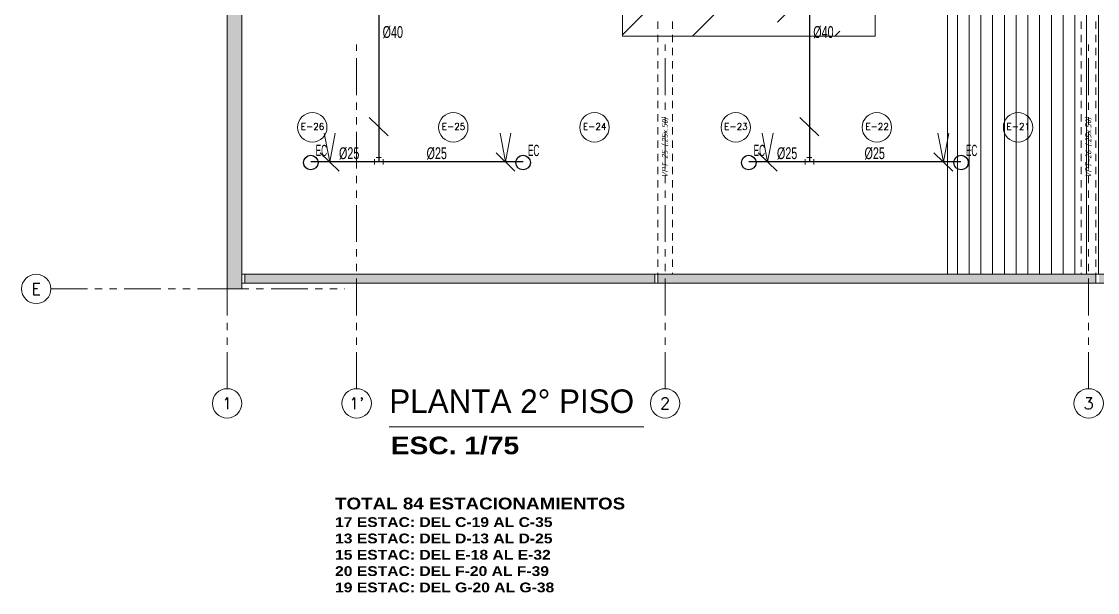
# Model space of a CAD drawing. Header units: millimetres. Extents: x 2085 to 2829, y 1347 to 1643.
# Drawn here: x 2109.65 to 2127.97, y 1437.67 to 1447.39 of the extents above; entities that cross this region are included whole.
import ezdxf
from ezdxf.enums import TextEntityAlignment as Align

# ---------------------------------------------------------------- set-up
doc = ezdxf.new("R2010")
doc.units = ezdxf.units.MM
for name, pattern in [('HIDDEN', [0.375, 0.25, -0.125]), ('HIDDEN2', [0.1875, 0.125, -0.0625]), ('PHANTOM', [2.5, 1.25, -0.25, 0.25, -0.25, 0.25, -0.25]), ('PHANTOM2', [1.25, 0.625, -0.125, 0.125, -0.125, 0.125, -0.125])]:
    doc.linetypes.add(name, pattern=pattern)
doc.layers.get('0').update_dxf_attribs({"color": 251, "lineweight": 9})
for name, color, linetype, lineweight in [('000 SOS 911 - ACCESORIOS ACI', 3, 'Continuous', 20), ('000 SOS 911 ACCESORIOS', 3, 'Continuous', 20), ('000 SOS 911 ROCIADORES', 5, 'Continuous', 25), ('000 SOS 911 TEXTOS ACI', 7, 'Continuous', 9), ('000 SOS 911 TUBERIA ACI', 3, 'Continuous', 25), ('A-EJES', 251, 'PHANTOM', 9), ('A-ESTRUCTURA-HATCH', 251, 'Continuous', 13), ('A-ESTRUCTURA-PLACAS', 251, 'Continuous', 13), ('A-ESTRUCTURA-VIGAS', 251, 'HIDDEN2', 13), ('A-HATCH', 251, 'Continuous', 9), ('A-LINEAS', 251, 'Continuous', 9), ('A-MUROS', 251, 'Continuous', 9), ('A-NUMERO ESTAC', 251, 'Continuous', 13), ('A-TEXTO-AMBIENTES', 251, 'Continuous', 9), ('A-TEXTO-INDICACIONES', 251, 'Continuous', 13), ('A-TEXTO-TITULOS', 251, 'Continuous', 9), ('Layer1', 1, 'Continuous', 9), ('relleno', 251, 'Continuous', 9)]:
    doc.layers.add(name, color=color, linetype=linetype, lineweight=lineweight)
doc.layers.add('A_50_Vigas Chata', color=251, linetype='HIDDEN', lineweight=13, plot=False)
doc.styles.add('APPIA -TEXTOS-GENERALES', font='isocp.shx', dxfattribs={"oblique": 15})
doc.styles.add('PIPE', font='ARIALN.TTF', dxfattribs={"width": 0.8})
doc.styles.add('R160-75', font='ariblk.ttf', dxfattribs={"height": 0.6})
doc.styles.add('R175-75', font='GOTHIC.TTF', dxfattribs={"height": 0.4})
doc.styles.add('ROMANS', font='romans.shx', dxfattribs={"width": 0.8})

# ---------------------------------------------------------------- blocks, each defined once
blk = doc.blocks.new('002')
at = {"layer": '000 SOS 911 ROCIADORES'}
blk.add_circle((2884.506, 1470.177, 0), 0.0952, dxfattribs=at)
at = {"layer": '000 SOS 911 ROCIADORES', "color": 5, "style": 'PIPE', "width": 0.641273}
blk.add_text('EC', height=0.1469, dxfattribs=at).set_placement((2884.569, 1470.262, 0), (2884.719, 1470.262, 0), align=Align.FIT)
blk = doc.blocks.new('003')
at = {"layer": '000 SOS 911 ROCIADORES', "xscale": 1.3, "yscale": 1.3, "zscale": 1.3}
blk.add_blockref('002', (-841.839, -416.766, 0), dxfattribs=at)
blk = doc.blocks.new('007')
at = {"layer": '000 SOS 911 - ACCESORIOS ACI'}
for q in [(26830.838, -4054.765, 0), (26831.022, -4054.765, 0)]:
    blk.add_line((26830.93, -4055.252, 0), q, dxfattribs=at)
blk = doc.blocks.new('ACCS.ELBOW.90')
at = {"layer": '000 SOS 911 - ACCESORIOS ACI', "color": 100}
for p, q in [((0.098, 0.168), (-0.098, 0.168)), ((0.168, -0.098), (0.168, 0.098))]:
    blk.add_line(p, q, dxfattribs=at)
at = {"layer": '000 SOS 911 - ACCESORIOS ACI', "color": 9}
for p in [(0, 0.168), (0.168, 0)]:
    blk.add_line(p, (0, 0), dxfattribs=at)
blk = doc.blocks.new('EST P2')
at = {"layer": 'A-ESTRUCTURA-HATCH'}
h = blk.add_hatch(color=256, dxfattribs=at)
h.dxf.hatch_style = 1
h.paths.add_polyline_path([(-19.425, 5.95), (-23.374, 5.95), (-23.374, 5), (-25.49, 5), (-25.49, 4.85), (-23.224, 4.85), (-23.224, 5.75), (-19.575, 5.75), (-19.575, 4.85), (-18.03, 4.85), (-18.03, 5), (-19.425, 5)])
h.paths.add_polyline_path([(-25.54, 5), (-32.4, 5), (-32.4, 4.85), (-25.54, 4.85)])
h.paths.add_polyline_path([(-32.45, 5), (-39.91, 5), (-39.91, 4.85), (-32.45, 4.85)])
h.paths.add_polyline_path([(-39.96, 5), (-44.735, 5), (-44.735, 4.85), (-39.96, 4.85)])
h.paths.add_polyline_path([(-44.785, 5.05), (-45.035, 5.05), (-45.035, 0.15), (-47.24, 0.15), (-47.24, -0.15), (-44.785, -0.15)])
h.paths.add_polyline_path([(-46.99, -0.2), (-47.24, -0.2), (-47.24, -6.1), (-46.99, -6.1)])
h.paths.add_polyline_path([(-46.99, -6.15), (-47.24, -6.15), (-47.24, -11.4), (-46.99, -11.4)])
h.paths.add_polyline_path([(-39.96, -11.15), (-46.94, -11.15), (-46.94, -11.3), (-39.96, -11.3)])
h.paths.add_polyline_path([(-32.45, -11.15), (-39.91, -11.15), (-39.91, -11.3), (-32.45, -11.3)])
h.paths.add_polyline_path([(-25.54, -11.15), (-32.4, -11.15), (-32.4, -11.3), (-25.54, -11.3)])
h.paths.add_polyline_path([(-18.03, -11.15), (-25.49, -11.15), (-25.49, -11.3), (-18.03, -11.3)])
h.paths.add_polyline_path([(-11.12, -11.15), (-17.98, -11.15), (-17.98, -11.3), (-11.12, -11.3)])
h.paths.add_polyline_path([(-3.61, -11.15), (-11.07, -11.15), (-11.07, -11.3), (-3.61, -11.3)])
h.paths.add_polyline_path([(3.6, -11.15), (-3.56, -11.15), (-3.56, -11.3), (3.6, -11.3)])
h.paths.add_polyline_path([(12.2, -11.15), (3.65, -11.15), (3.65, -11.3), (12.2, -11.3)])
h.paths.add_polyline_path([(18.02, -11.15), (12.25, -11.15), (12.25, -11.3), (18.02, -11.3)])
h.paths.add_polyline_path([(23.02, -11.15), (18.07, -11.15), (18.07, -11.3), (23.02, -11.3)])
h.paths.add_polyline_path([(30.23, -11.15), (23.07, -11.15), (23.07, -11.3), (30.23, -11.3)])
h.paths.add_polyline_path([(35.53, -11.15), (30.28, -11.15), (30.28, -11.3), (35.53, -11.3)])
h.paths.add_polyline_path([(43.04, -11.15), (35.58, -11.15), (35.58, -11.3), (43.04, -11.3)])
h.paths.add_polyline_path([(49.95, -11.15), (43.09, -11.15), (43.09, -11.3), (49.95, -11.3)])
h.paths.add_polyline_path([(57.46, -11.15), (50, -11.15), (50, -11.3), (57.46, -11.3)])
h.paths.add_polyline_path([(64.37, -11.15), (57.51, -11.15), (57.51, -11.3), (64.37, -11.3)])
h.paths.add_polyline_path([(71.88, -11.15), (64.42, -11.15), (64.42, -11.3), (71.88, -11.3)])
h.paths.add_polyline_path([(59.801, -0.15), (60.001, -0.15, -0.616916), (65.272, 2.496), (65.272, -0.15), (65.422, -0.15), (65.422, 2.378, -0.221665), (66.601, -0.15), (66.801, -0.15, 0.99999)], flags=0)
h.paths.add_polyline_path([(72.801, -0.15), (73.001, -0.15, 1), (53.601, -0.15), (53.801, -0.15, -1)])
h.paths.add_polyline_path([(53.376, 5), (51.865, 5), (51.865, 4.85), (53.376, 4.85)])
h.paths.add_polyline_path([(51.865, 5), (47.915, 5), (47.915, -0.15), (50.25, -0.15), (50.25, 0), (48.065, 0), (48.065, 2.05), (50.015, 2.05), (50.015, 2.2), (48.065, 2.2), (48.065, 4.85), (51.715, 4.85), (51.715, 1.9), (51.865, 1.9), (51.865, 4.85), (51.865, 4.85)])
h.paths.add_polyline_path([(47.865, 5), (43.09, 5), (43.09, 4.85), (47.865, 4.85)])
h.paths.add_polyline_path([(43.04, 5), (35.58, 5), (35.58, 4.85), (43.04, 4.85)])
h.paths.add_polyline_path([(32.726, 5.95), (28.776, 5.95), (28.776, 5), (23.07, 5), (23.07, 4.85), (28.926, 4.85), (28.926, 5.75), (32.576, 5.75), (32.576, 4.85), (35.53, 4.85), (35.53, 5), (32.726, 5)])
h.paths.add_polyline_path([(23.02, 5), (18.07, 5), (18.07, 4.85), (23.02, 4.85)])
h.paths.add_polyline_path([(18.02, 5), (12.25, 5), (12.25, 4.85), (18.02, 4.85)])
h.paths.add_polyline_path([(12.2, 5), (5.876, 5), (5.876, 4.85), (12.2, 4.85)])
h.paths.add_polyline_path([(3.775, 5), (-3.56, 5), (-3.56, 4.85), (-0.175, 4.85), (-0.175, -0.151), (1.925, -0.151), (1.925, 0), (-0.025, 0), (-0.025, 2.05), (3.775, 2.05), (3.775, 2.2), (-0.025, 2.2), (-0.025, 4.85), (3.625, 4.85), (3.625, 3.2), (3.775, 3.2)])
h.paths.add_polyline_path([(-3.61, 5), (-11.07, 5), (-11.07, 4.85), (-3.61, 4.85)])
h.paths.add_polyline_path([(-11.12, 5), (-17.98, 5), (-17.98, 4.85), (-11.12, 4.85)])
at = {"layer": 'A-ESTRUCTURA-PLACAS'}
for points in [[(-46.99, -11.4), (-47.24, -11.4), (-47.24, -6.15), (-46.99, -6.15)], [(-39.96, -11.3), (-46.94, -11.3), (-46.94, -11.15), (-39.96, -11.15)], [(-32.45, -11.3), (-39.91, -11.3), (-39.91, -11.15), (-32.45, -11.15)]]:
    blk.add_lwpolyline(points, close=True, dxfattribs=at)
at = {"layer": 'A-ESTRUCTURA-VIGAS'}
for points in [[(-39.91, -6.85), (-39.91, -11.15)], [(-39.66, -6.85), (-39.66, -11.15)], [(-32.7, -6.85), (-32.7, -11.15)], [(-32.45, -6.85), (-32.45, -11.15)]]:
    blk.add_lwpolyline(points, dxfattribs=at)
at = {"layer": 'A_50_Vigas Chata', "char_height": 0.1, "attachment_point": 5, "rotation": 90, "style": 'APPIA -TEXTOS-GENERALES'}
for s, insert in [('VPT-25 (.25x.50)', (-39.785, -9)), ('VPT-26 (.25x.50)', (-32.575, -9))]:
    blk.add_mtext(s, dxfattribs=dict(at, insert=insert))
blk = doc.blocks.new('EJES 1P')
at = {"layer": 'A-EJES', "linetype": 'PHANTOM2'}
for points in [[(-2.231, -18.151), (-2.231, -12.292)], [(-0.026, -18.151), (-0.026, -12.292)], [(5.224, -18.151), (5.224, -12.292)], [(12.434, -18.151), (12.434, -12.292)], [(-5.234, -16.45), (-0.228, -16.45)]]:
    blk.add_lwpolyline(points, dxfattribs=at)
at = {"layer": 'A-EJES', "linetype": 'Continuous'}
for centre in [(-5.481, -16.45), (-2.231, -18.398), (-0.026, -18.398), (5.224, -18.398), (12.434, -18.398)]:
    blk.add_circle(centre, 0.25, dxfattribs=at)
at = {"layer": 'A-EJES', "linetype": 'Continuous', "style": 'ROMANS'}
for s, p in [('E', (-5.481, -16.45)), ('1', (-2.231, -18.398)), ("1'", (-0.026, -18.398)), ('2', (5.224, -18.398)), ('3', (12.434, -18.398))]:
    blk.add_text(s, height=0.2, dxfattribs=at).set_placement(p, align=Align.MIDDLE_CENTER)
blk = doc.blocks.new('EJE')
at = {"linetype": 'Continuous'}
blk.add_circle((0, 0), 0.5, dxfattribs=at)
at = {"layer": 'A-TEXTO-INDICACIONES', "style": 'ROMANS'}
blk.add_attdef('EJE', text='', height=0.22, rotation=0, dxfattribs=at).set_placement((0.007, 0.028), align=Align.MIDDLE_CENTER)

msp = doc.modelspace()

# ---------------------------------------------------------------- hatches: boundary and pattern name
at = {"layer": 'A-HATCH'}
h = msp.add_hatch(dxfattribs=at)
h.set_pattern_fill('_USER', color=256, scale=0.2, angle=90, pattern_type=0)
h.set_pattern_definition([(90, (2156.78018, 1451.08745), (-0.2, 1e-17), [])])
h.paths.add_polyline_path([(2125.41, 1459.088), (2125.41, 1443.088), (2156.53, 1443.088), (2156.53, 1459.088)])
at = {"layer": 'relleno'}
h = msp.add_hatch(dxfattribs=at)
h.set_pattern_fill('ANSI36', color=2, scale=0.27)
h.set_pattern_definition([(45, (28.9696, -3e-06), (0.45462547, 1.66696004), [2.143125, -0.428625, 0, -0.428625])])
h.paths.add_polyline_path([(2127.816, 1459.088), (2119.881, 1459.088), (2119.881, 1447.138), (2124.181, 1447.138), (2124.179, 1450.7), (2127.792, 1450.7)])

# ---------------------------------------------------------------- linework, layer by layer
at = {"layer": '000 SOS 911 - ACCESORIOS ACI'}
for p, q in [((2115.891, 1445.445), (2115.57, 1445.756)), ((2123.221, 1445.445), (2122.9, 1445.756)), ((2115.056, 1444.844), (2114.736, 1445.155)), ((2118.047, 1444.844), (2117.727, 1445.155)), ((2122.511, 1444.844), (2122.191, 1445.155)), ((2125.502, 1444.844), (2125.182, 1445.155))]:
    msp.add_line(p, q, dxfattribs=at)
at = {"layer": '000 SOS 911 TUBERIA ACI'}
for points in [[(2123.061, 1457.15), (2123.061, 1445)], [(2115.731, 1452.094), (2115.731, 1445)], [(2118.187, 1445), (2114.574, 1445)], [(2125.642, 1445), (2122.029, 1445)]]:
    msp.add_lwpolyline(points, dxfattribs=at)
at = {"layer": 'A-LINEAS'}
msp.add_lwpolyline([(2125.41, 1459.088), (2125.41, 1443.088), (2156.53, 1443.088), (2156.53, 1459.088)], close=True, dxfattribs=at)
at = {"layer": 'A-MUROS'}
for p, q in [((2113.15, 1442.838), (2113.15, 1454.388)), ((2113.4, 1443.088), (2113.4, 1454.088)), ((2232.266, 1443.088), (2113.4, 1443.088)), ((2113.4, 1442.938), (2232.266, 1442.938)), ((2113.4, 1442.938), (2113.4, 1442.838)), ((2113.4, 1442.838), (2113.15, 1442.838))]:
    msp.add_line(p, q, dxfattribs=at)
at = {"layer": 'A-TEXTO-TITULOS'}
msp.add_lwpolyline([(2115.91, 1440.488), (2120.246, 1440.488)], dxfattribs=at)
at = {"layer": 'Layer1', "color": 2}
msp.add_lwpolyline([(2119.881, 1459.088), (2127.816, 1459.088), (2127.792, 1450.7), (2124.179, 1450.7), (2124.181, 1447.138), (2119.881, 1447.138), (2119.881, 1459.088)], dxfattribs=at)

# ---------------------------------------------------------------- block references
for name, p in [('EJES 1P', (2115.381, 1459.288)), ('EST P2', (2160.39, 1454.238))]:
    msp.add_blockref(name, p)
at = {"layer": '000 SOS 911 - ACCESORIOS ACI'}
for p, xscale, yscale, zscale, rotation in [((2115.731, 1445), -0.4394526855468784, 0.4394526855468736, 0.4394526855468736, 359.9974143215402), ((2115.731, 1445), 0.4394526855468785, 0.4394526855468785, 0.4394526855468785, 0.002585678459824783), ((2123.061, 1445), -0.4394526855468784, 0.4394526855468736, 0.4394526855468736, 359.9974143215402), ((2123.061, 1445), 0.4394526855468785, 0.4394526855468785, 0.4394526855468785, 0.002585678459824783)]:
    msp.add_blockref('ACCS.ELBOW.90', p, dxfattribs=dict(at, xscale=xscale, yscale=yscale, zscale=zscale, rotation=rotation))
at = {"layer": '000 SOS 911 ACCESORIOS'}
for p in [(-24716.034, 5500.252, 0), (-24713.043, 5500.252, 0), (-24708.579, 5500.252, 0), (-24705.588, 5500.252, 0)]:
    msp.add_blockref('007', p, dxfattribs=at)
at = {"layer": '000 SOS 911 ROCIADORES'}
for p in [(-793.444, -49.476), (-789.831, -49.476), (-785.989, -49.476), (-782.376, -49.476)]:
    msp.add_blockref('003', p, dxfattribs=at)
at = {"layer": 'A-NUMERO ESTAC', "xscale": 0.5, "yscale": 0.5, "zscale": 0.5}
for p, values in [((2114.6, 1445.587), {'EJE': 'E-26'}), ((2117, 1445.587), {'EJE': 'E-25'}), ((2119.403, 1445.587), {'EJE': 'E-24'}), ((2121.808, 1445.587), {'EJE': 'E-23'}), ((2124.21, 1445.587), {'EJE': 'E-22'}), ((2126.613, 1445.587), {'EJE': 'E-21'})]:
    msp.add_blockref('EJE', p, dxfattribs=at).add_auto_attribs(values)

# ---------------------------------------------------------------- texts
at = {"layer": '000 SOS 911 TEXTOS ACI', "char_height": 0.2, "attachment_point": 1, "style": 'PIPE'}
for s, insert in [('%%C40', (2115.797, 1447.309, 0)), ('%%C40', (2123.127, 1447.309, 0)), ('%%C25', (2115.054, 1445.247, 0)), ('%%C25', (2116.545, 1445.247, 0)), ('%%C25', (2122.509, 1445.247, 0)), ('%%C25', (2124, 1445.247, 0))]:
    msp.add_mtext_dynamic_manual_height_columns(s, width=0.551, gutter_width=1.915, heights=[0.0124], dxfattribs=dict(at, insert=insert))
at = {"layer": 'A-TEXTO-AMBIENTES', "insert": (2114.987, 1439.286), "char_height": 0.2, "width": 10.72512, "attachment_point": 1, "style": 'R160-75'}
msp.add_mtext('TOTAL 84 ESTACIONAMIENTOS \\P{\\H0.83333x;17 ESTAC: DEL C-19 AL C-35\\P13 ESTAC: DEL D-13 AL D-25\\P15 ESTAC: DEL E-18 AL E-32\\P20 ESTAC: DEL F-20 AL F-39\\P19 ESTAC: DEL G-20 AL G-38}', dxfattribs=at)
at = {"layer": 'A-TEXTO-TITULOS', "attachment_point": 1}
for s, insert, char_height, width, style in [('PLANTA 2° PISO', (2115.91, 1441.127), 0.4, 7.47408, 'R175-75'), ('ESC. 1/75', (2115.935, 1440.324), 0.3, 10.72512, 'R160-75')]:
    msp.add_mtext(s, dxfattribs=dict(at, insert=insert, char_height=char_height, width=width, style=style))

doc.saveas('drawing.dxf')
